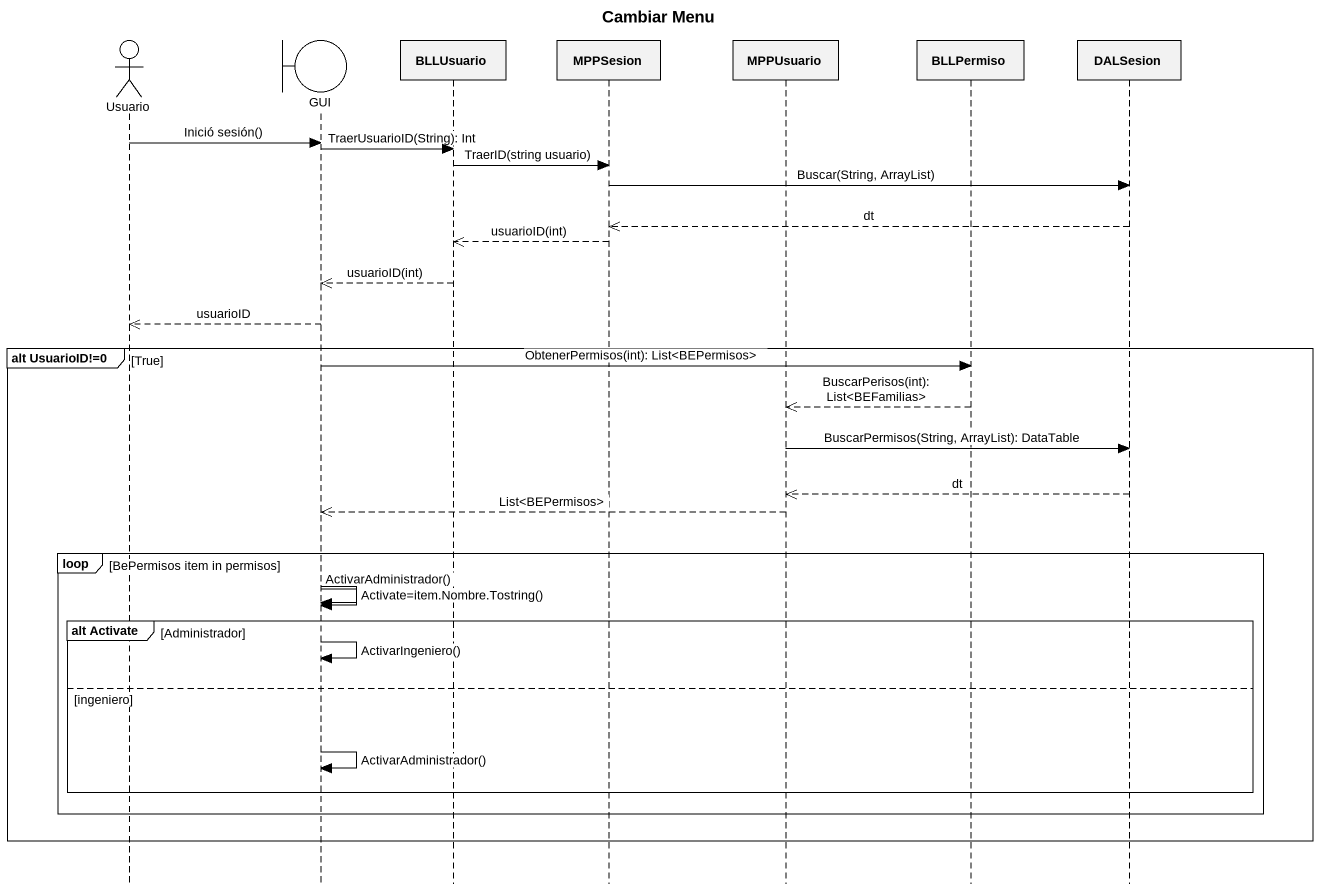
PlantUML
@startuml
title Cambiar Menu
hide footbox
actor Usuario
boundary GUI
participant BLLUsuario
participant MPPSesion
participant MPPUsuario
participant BLLPermiso
participant DALSesion

Usuario -> GUI : Inició sesión()
GUI -> BLLUsuario : TraerUsuarioID(String): Int
BLLUsuario -> MPPSesion : TraerID(string usuario)
MPPSesion -> DALSesion : Buscar(String, ArrayList)
DALSesion -->> MPPSesion : dt
MPPSesion -->> BLLUsuario : usuarioID(int)
BLLUsuario -->> GUI : usuarioID(int)
GUI -->> Usuario : usuarioID
group alt UsuarioID!=0 [True]
  GUI -> BLLPermiso : ObtenerPermisos(int): List<BEPermisos>
  BLLPermiso -->> MPPUsuario : BuscarPerisos(int): List<BEFamilias>
  MPPUsuario -> DALSesion : BuscarPermisos(String, ArrayList): DataTable
  DALSesion -->> MPPUsuario : dt
  MPPUsuario -->> GUI : List<BEPermisos>
  loop BePermisos item in permisos
    GUI -> GUI : Activate=item.Nombre.Tostring()
    GUI -> GUI : ActivarAdministrador()
    group alt Activate [Administrador]
      GUI -> GUI : ActivarIngeniero()
    else ingeniero
      GUI -> GUI : ActivarAdministrador()
    end
  end
end
@enduml
